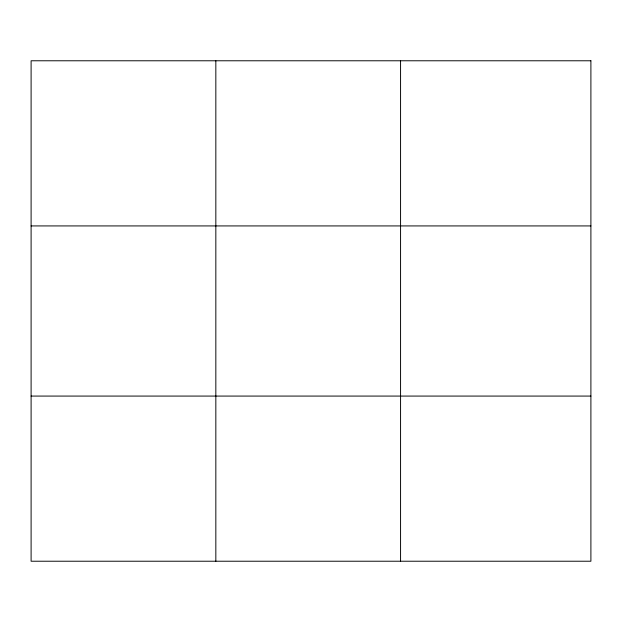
<?xml version="1.0" encoding="UTF-8"?>
<svg xmlns="http://www.w3.org/2000/svg" width="622" height="622" viewBox="0 0 622 622"><rect width="100%" height="100%" fill="white"/><g stroke="black" fill="none" stroke-linecap="round" stroke-linejoin="round"><path stroke-width="0.93" d="M215.834 60.777L215.834 561.223M400.568 60.777L400.568 561.223M31.1 225.926L590.9 225.926M31.1 396.074L590.9 396.074M590.9 60.777L590.9 561.223L31.1 561.223L31.1 60.777L590.9 60.777"/></g></svg>
